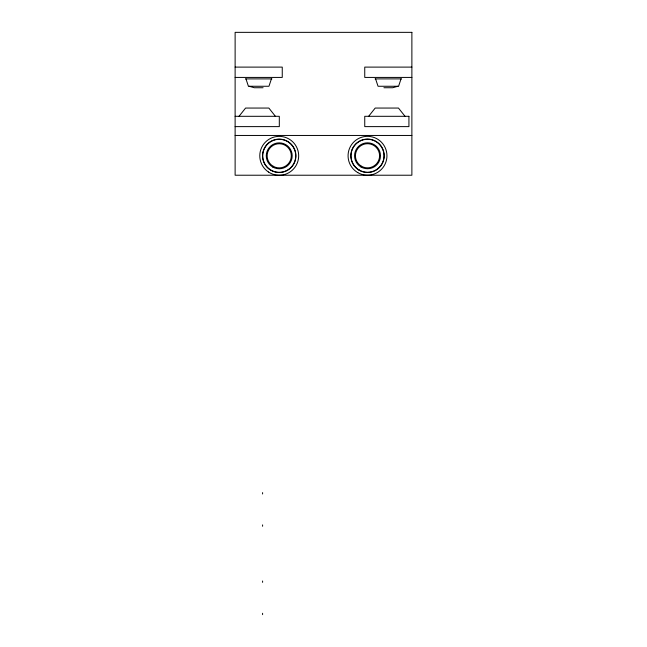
<?xml version="1.0" encoding="UTF-8"?>
<svg xmlns="http://www.w3.org/2000/svg" width="647" height="647" viewBox="0 0 647 647"><rect width="100%" height="100%" fill="white"/><g stroke="black" fill="none" stroke-linecap="round" stroke-linejoin="round"><path stroke-width="0.97" d="M271.408 78.894L268.966 86.261L248.416 86.261L245.973 78.894M401.027 78.894L398.584 86.261L378.034 86.261L375.592 78.894M239.018 116.306L245.585 108.057L268.853 108.057L275.42 116.306M368.636 116.306L375.203 108.057L398.471 108.057L405.038 116.306M397.897 86.261L392.705 87.733L383.914 87.733M235.12 67.11L282.254 67.11L282.254 77.422L235.12 77.422M411.88 67.11L364.746 67.11L364.746 77.422L411.88 77.422M245.448 78.894L271.934 78.894M375.066 78.894L401.552 78.894M263.086 87.733L254.295 87.733L249.103 86.261M235.12 116.306L279.31 116.306L279.31 126.618L235.12 126.618M235.12 135.458L411.88 135.458M262.593 492.61L262.593 493.984M262.593 524.895L262.593 526.27M262.593 580.99L262.593 582.365M262.593 613.275L262.593 614.65M411.88 32.35L235.12 32.35L235.12 175.224L411.88 175.224L411.88 32.35M408.928 116.306L364.746 116.306L364.746 126.618L408.928 126.618L408.928 116.306M270.098 169.554A16.498 16.498 0 0 0 295.695 156.849A16.498 16.498 0 0 0 271.894 141.038A16.498 16.498 0 0 0 270.098 169.554M272.751 167.039A12.964 12.964 0 0 0 292.193 155.814A12.964 12.964 0 0 0 272.751 144.588A12.964 12.964 0 0 0 272.751 167.039M268.465 172.013A19.45 19.45 0 0 0 298.639 157.035A19.45 19.45 0 0 0 270.583 138.393A19.45 19.45 0 0 0 268.465 172.013M270.875 170.29A16.717 16.717 0 0 0 295.946 155.814A16.717 16.717 0 0 0 270.875 141.337A16.717 16.717 0 0 0 270.875 170.29M273.188 166.271A12.075 12.075 0 0 0 291.304 155.814A12.075 12.075 0 0 0 273.188 145.349A12.075 12.075 0 0 0 273.188 166.271M359.263 170.064A16.498 16.498 0 0 0 384.011 155.781A16.498 16.498 0 0 0 359.263 141.491A16.498 16.498 0 0 0 359.263 170.064M361.034 167.007A12.964 12.964 0 0 0 380.476 155.781A12.964 12.964 0 0 0 361.034 144.556A12.964 12.964 0 0 0 361.034 167.007M357.791 172.62A19.45 19.45 0 0 0 386.955 155.781A19.45 19.45 0 0 0 357.791 138.935A19.45 19.45 0 0 0 357.791 172.62M359.158 170.25A16.717 16.717 0 0 0 384.229 155.781A16.717 16.717 0 0 0 359.158 141.305A16.717 16.717 0 0 0 359.158 170.25M361.471 166.239A12.075 12.075 0 0 0 379.587 155.781A12.075 12.075 0 0 0 361.471 145.316A12.075 12.075 0 0 0 361.471 166.239"/></g></svg>
